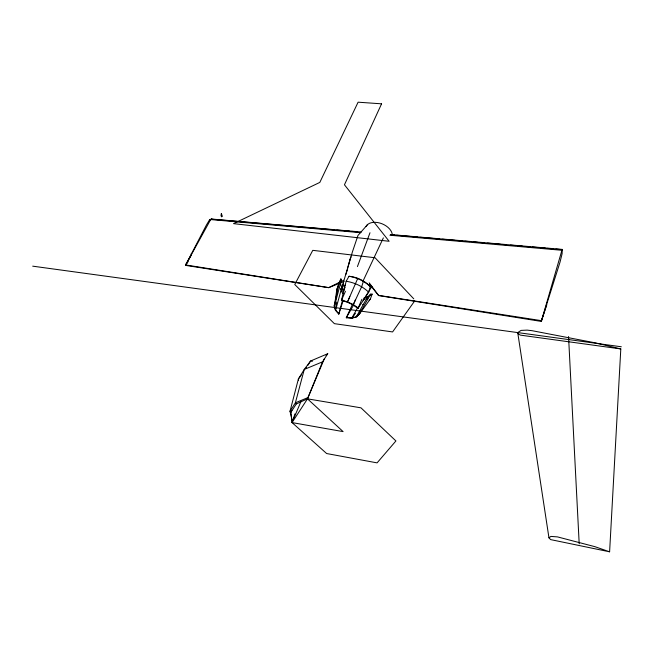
<?xml version="1.0" encoding="UTF-8"?>
<svg xmlns="http://www.w3.org/2000/svg" width="654" height="654" viewBox="0 0 654 654"><rect width="100%" height="100%" fill="white"/><g stroke="black" fill="none" stroke-linecap="round" stroke-linejoin="round"><path stroke-width="0.98" d="M609.61 551.812L620.801 348.942L595.41 342.876L532.135 330.703L527.181 330.115L521.083 330.401L517.723 332.592L548.951 537.809L550.635 539.607L609.61 551.812L594.895 546.67L557.494 536.893L550.921 536.411L548.951 537.809M390.479 234.533L562.17 249.403L562.113 253.67L560.02 262.148L541.291 321.416L378.65 295.575L369.535 284.188M343.007 293.736L341.413 291.308L342.042 286.91L352.465 251.741L357.975 235.448L367.671 224.469M336.704 302.034L335.273 310.021L338.936 313.658M342.41 288.962L340.489 283.836L341.462 279.977L340.889 278.906L338.78 283.615L334.398 306.121L335.592 310.241L338.772 314.157L343.039 300.889M341.421 300.448L346.162 281.245L349.015 276.266C357.035 277.034 364.752 280.77 370.278 286.632L368.676 292.199L357.959 308.475L353.168 304.96L347.413 302.173L341.421 300.448L345.443 291.275M341.413 291.308L342.41 287.539L341.413 291.308L343.522 290.907L344.633 286.534M342.884 285.684L343.62 282.871M338.772 314.157L342.41 300.611M340.889 278.906L339.974 281.661M335.486 301.649L334.055 305.81L335.592 310.241L341.633 287.981L340.301 288.831L341.682 290.458M338.78 283.615L336.843 289.428L334.398 306.121L341.462 279.977M347.854 267.437L349.506 261.543M541.291 321.416L562.17 249.403M349.244 262.368L350.389 258.477M345.941 274.328L347.715 268.573M339.328 283.534L339.704 282.446M294.954 413.9L292.044 422.582L326.632 453.533L377.08 462.869L395.923 440.951L360.983 407.834L307.486 398.842L296.278 403.935L290.997 412.224L292.044 422.582L343.113 431.615L307.486 398.842L322.536 361.834L327.752 353.708L310.585 361.008L304.265 369.436L298.371 379.026L290 411.309L292.371 421.617M546.809 304.756L541.504 320.673L378.519 295.371L369.199 282.83M350.062 259.581L350.994 256.834M357.427 266.595L369.992 232.75M359.806 313.438L356.356 316.765L359.422 313.969L370.377 298.984L372.134 294.12L370.597 294.161L367.532 296.998L356.356 316.765L351.787 318.081L346.285 317.795L352.424 304.388M324.31 358.793L307.486 398.842L292.044 422.582L301.093 401.229M343.522 290.907L345.05 287.319M291.798 410.352L290.997 412.224L290 411.309L295.387 402.815L304.265 369.436L322.536 361.834M357.959 308.475L361.899 299.279M355.555 299.442L353.168 304.96L361.67 286.673L363.493 281.04M349.816 296.654L347.413 302.173L357.812 278.277M339.074 284.408L336.843 289.428L337.26 291.014M383.367 237.868L362.929 281.285M339.451 282.332L328.61 287.67L185.45 265.369L206.427 225.025L209.452 219.989L211.299 219.016L361.286 232.007M188.066 261.706L185.45 265.369L210.662 219.564L211.978 219.237M359.422 313.969L370.597 294.161M357.64 307.797L351.787 318.081L353.291 317.828M185.45 265.369L191.181 255.313M346.285 317.795L353.634 304.977M306.227 368.071L306.562 367.515M307.92 365.259L310.585 361.008L312.465 361.253M371.913 286.411L363.142 300.39L365.807 296.851M355.416 313.274L352.097 318.171L346.497 317.321M361.392 310.217L356.765 316.822L353.879 317.656M414.562 301.118L392.58 331.938L334.382 323.656L294.75 284.515L312.776 250.335L375.069 257.758L413.761 298.837M301.331 375.044L298.371 379.026L298.567 380.628M370.646 295.673L372.134 294.12M369.109 300.292L370.377 298.984M326.052 355.433L327.752 353.708M342.042 286.91L345.484 284.891M340.53 281.8L343.775 280.198M308.018 397.542L295.387 402.815L296.278 403.935M340.857 282.732L344.127 281.408M339.761 283.182L328.807 287.621L185.736 264.96M365.97 299.107L367.425 298.657M363.632 304.331L362.692 304.617M363.845 298.11L367.532 296.998L367.712 298.567M334.742 229.906L211.953 219.262L209.452 219.989L210.662 219.564L360.697 232.685M353.234 304.437L353.724 304.478M336.728 230.077L341.74 230.51M343.734 230.682L349.759 231.205M351.778 231.377L356.806 231.818M391.043 234.786L394.803 235.113M396.684 235.276L402.333 235.767M404.221 235.931L409.894 236.421M411.791 236.593L417.497 237.083M420.35 237.328L425.133 237.745M427.054 237.917L432.801 238.416M434.73 238.579L439.545 238.996M442.439 239.25L447.279 239.675M449.216 239.838L455.053 240.345M456.999 240.517L462.852 241.024M464.814 241.195L469.719 241.62M473.643 241.964L477.592 242.307M479.57 242.471L484.508 242.904M487.483 243.165L492.454 243.59M495.438 243.852L500.433 244.285M502.436 244.457L506.433 244.809M510.463 245.16L515.499 245.593M517.51 245.773L522.571 246.206M525.612 246.476L530.525 246.901M532.389 247.065L537.997 247.547M540.809 247.792L545.51 248.201M547.39 248.365L553.047 248.855M555.892 249.1L562.514 249.681M389.907 235.236L561.737 250.261M32.7 266.162L621.3 346.775M620.801 348.942L520.502 335.142L518.687 334.251L517.723 332.592M349.015 276.266C356.986 277.615 364.425 281.007 370.278 286.632M346.162 281.245C354.607 282.61 362.488 286.239 368.676 292.199M341.584 299.769L351.958 303.824L358.335 307.903M211.299 219.016L211.953 219.262M191.197 253.793L191.565 254.651M568.547 336.524L579.199 543.801M366.019 226.546A14.11 9.066 22.8 0 1 379.843 223.039A14.11 9.066 22.8 0 1 392.204 233.854M221.363 213.588L220.987 215.452L221.493 216.826L222.376 216.335L221.363 213.588M381.568 103.823L344.454 184.788L389.138 241.285L233.503 223.635L319.822 182.409L358.098 102.188L381.568 103.823"/></g></svg>
